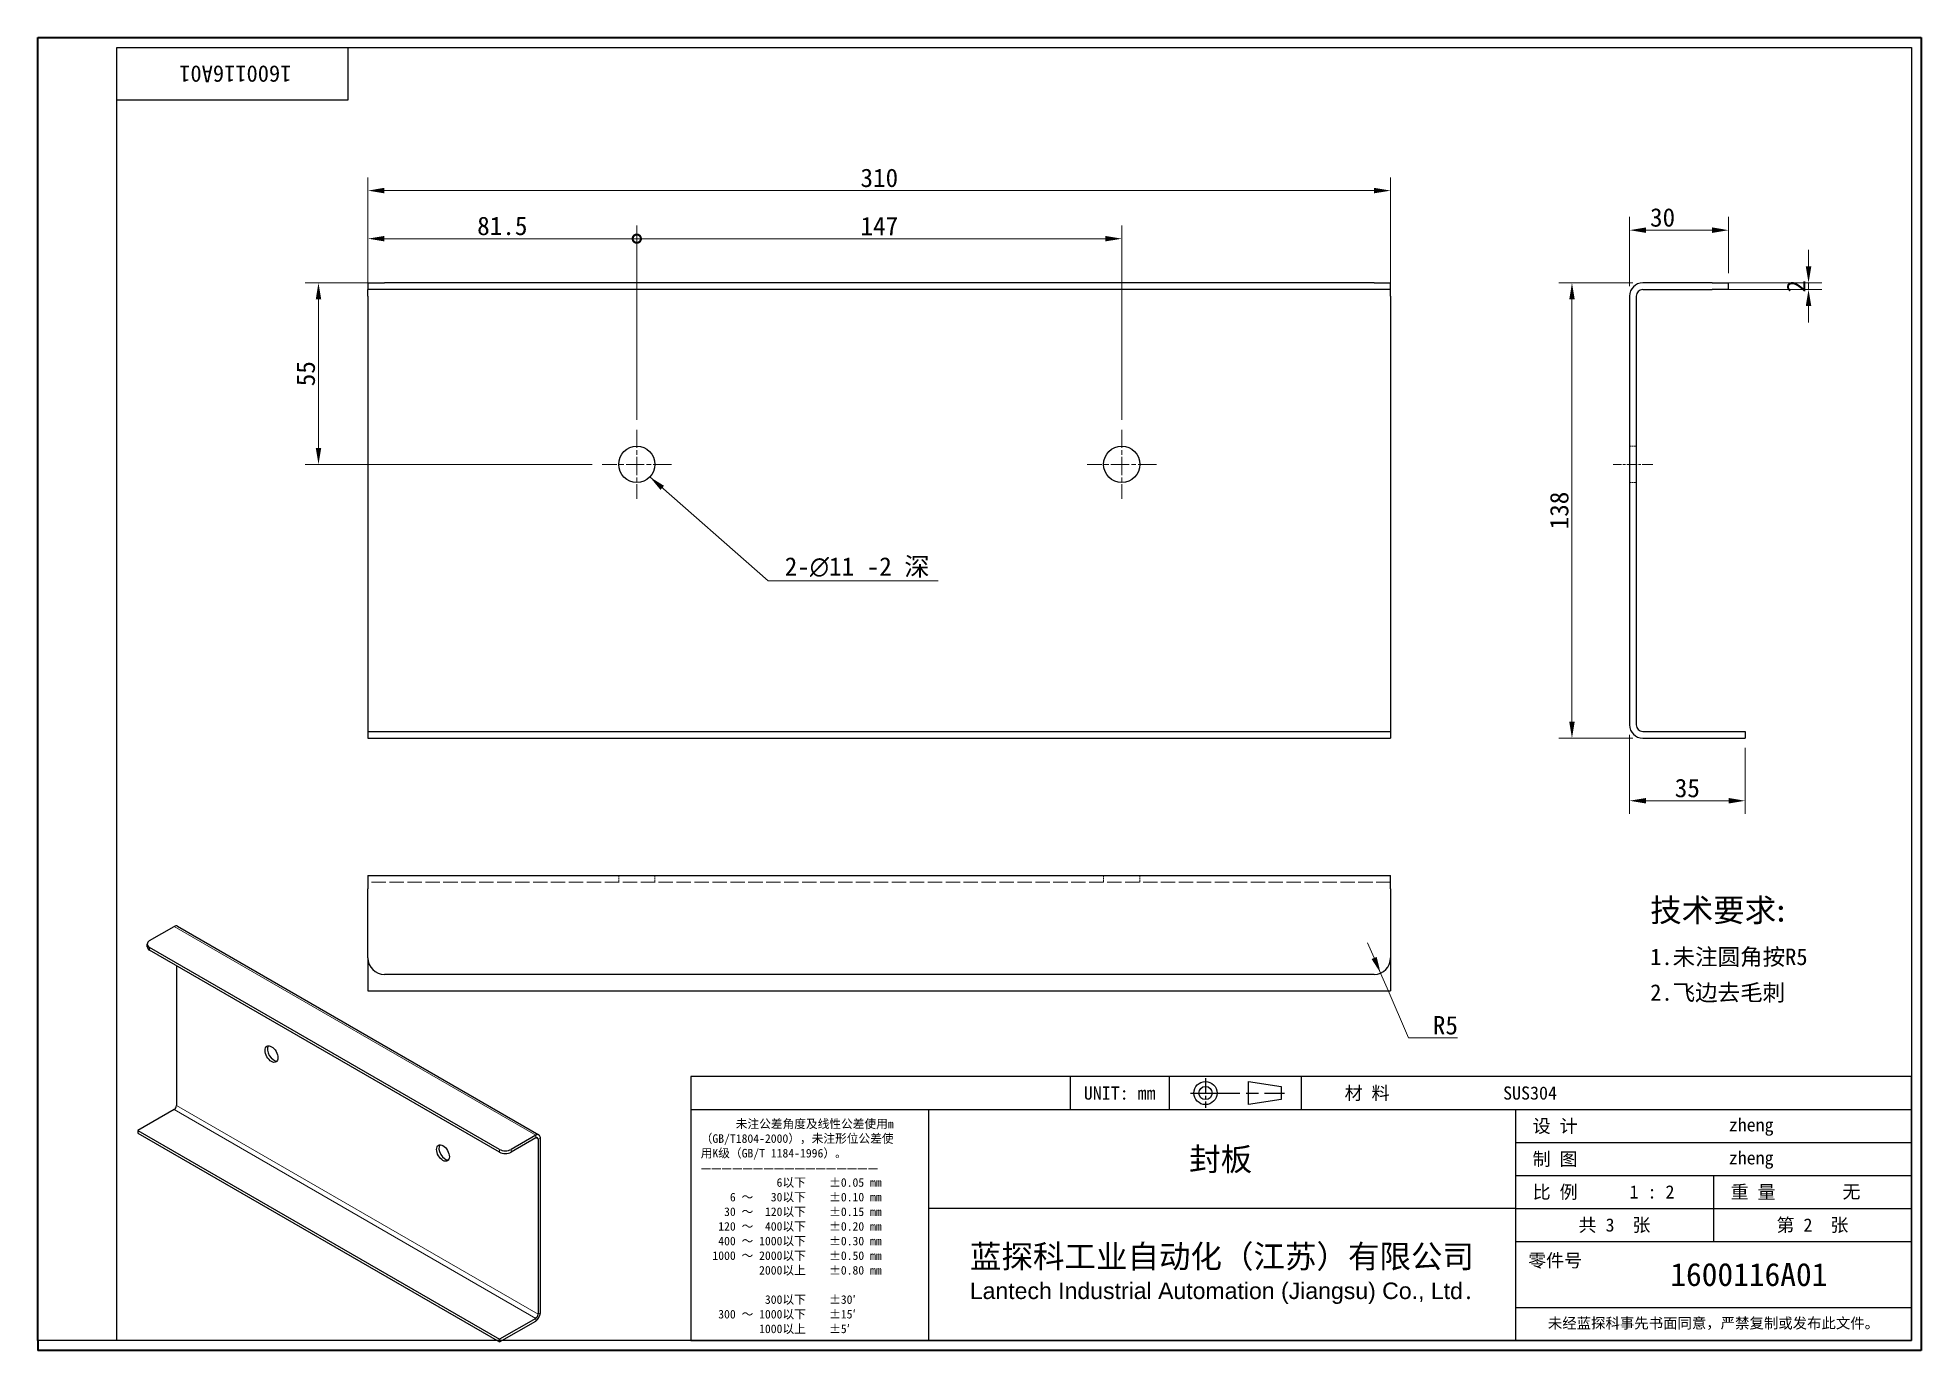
# Model space of a CAD drawing. Header units: millimetres. Extents: x 12 to 583, y 11 to 409.
import ezdxf
from ezdxf.enums import TextEntityAlignment as Align

# ---------------------------------------------------------------- set-up
doc = ezdxf.new("R2010")
doc.units = ezdxf.units.MM
doc.header["$LTSCALE"] = 2
doc.linetypes.add('CHAIN', pattern=[0.3543, 0.2362, -0.0295, 0.0591, -0.0295])
doc.linetypes.add('DASHED', pattern=[0.2067, 0.1654, -0.0413])
for name, color, linetype, lineweight in [('1', 7, 'Continuous', 18), ('可见 (ISO)', 7, 'Continuous', 25), ('可见窄的 (ISO)', 7, 'Continuous', 18), ('图框 (ISO)', 7, 'Continuous', 35), ('标题 (ISO)', 7, 'Continuous', 25)]:
    doc.layers.add(name, color=color, linetype=linetype, lineweight=lineweight)
for name, color, linetype, lineweight, true_color in [('中心标记 (ISO)', 1, 'CHAIN', 18, 0xff0000), ('中心线 (ISO)', 1, 'CHAIN', 18, 0xff0000), ('尺寸 (ISO)', 7, 'Continuous', 18, 0x008000), ('符号 (ISO)', 7, 'Continuous', 18, 0x008000), ('隐藏 (ISO)', 5, 'DASHED', 18, 0x0000ff)]:
    doc.layers.add(name, color=color, linetype=linetype, lineweight=lineweight, true_color=true_color)
doc.styles.add('文本样式164', font='SimSun.ttf')
doc.styles.add('文本样式165', font='SimSun.ttf')
doc.styles.add('文本样式74', font='SimSun.ttf')
doc.styles.add('最新国标', font='simfang.ttf')
doc.styles.add('注释文本 (ISO)', font='simfang.ttf')
doc.dimstyles.new('默认 (GB)', dxfattribs={"dimscale": 2, "dimtxt": 2.8, "dimasz": 2.5, "dimexe": 2, "dimexo": 1.5, "dimgap": 0.5, "dimtad": 1, "dimtoh": 1, "dimdsep": 46, "dimtxsty": '最新国标', "dimcen": 0.09, "dimdle": 10, "dimclrd": 256, "dimclre": 256, "dimclrt": 256, "dimaunit": 1, "dimadec": 3, "dimazin": 2, "dimtfac": 0.535714, "dimtdec": 3, "dimtmove": 0, "dimatfit": 3, "dimfxl": 0, "dimtolj": 1, "dimlwd": -1, "dimlwe": -1, "dimarcsym": 0})
doc.dimstyles.new('默认 (GB)$7', dxfattribs={"dimscale": 2, "dimtxt": 2.8, "dimasz": 2.5, "dimexe": 2, "dimexo": 1.5, "dimgap": 0.5, "dimtad": 1, "dimtoh": 1, "dimdsep": 46, "dimtxsty": '最新国标', "dimcen": 0.09, "dimdle": 10, "dimclrd": 256, "dimclre": 256, "dimclrt": 256, "dimaunit": 1, "dimadec": 3, "dimazin": 2, "dimtfac": 0.535714, "dimtdec": 3, "dimtmove": 0, "dimatfit": 3, "dimfxl": 0, "dimtolj": 1, "dimlwd": -1, "dimlwe": -1, "dimarcsym": 0})

# ---------------------------------------------------------------- blocks, each defined once
blk = doc.blocks.new('图框 最新国标')
at = {"layer": '图框 (ISO)'}
for p, q in [((6, 7), (6, 204.5)), ((6, 204.5), (291.5, 204.5)), ((291.5, 204.5), (291.5, 5.5)), ((6, 7), (6, 5.5)), ((6, 7), (6, 5.5)), ((291.5, 5.5), (6, 5.5))]:
    blk.add_line(p, q, dxfattribs=at)
at = {"layer": '图框 (ISO)', "color": 7, "linetype": 'Continuous', "lineweight": 25}
for p, q in [((18, 203), (290, 203)), ((18, 7), (18, 203)), ((18, 203), (290, 203)), ((53, 203), (53, 195)), ((290, 203), (290, 7)), ((290, 203), (290, 7)), ((53, 195), (18, 195)), ((290, 7), (6, 7)), ((290, 7), (18, 7))]:
    blk.add_line(p, q, dxfattribs=at)
at = {"layer": '图框 (ISO)', "style": '文本样式74'}
blk.add_attdef('零件代号_001', (44.46, 200.25), '', height=2.5, rotation=180, dxfattribs=at)
blk = doc.blocks.new('标题栏 最新国标')
at = {"layer": '标题 (ISO)'}
for p, q in [((381.98, -183.84), (196.98, -183.84)), ((196.98, -183.84), (196.98, -223.84)), ((254.48, -183.84), (254.48, -188.84)), ((269.48, -183.84), (269.48, -188.84)), ((281.48, -188.09), (281.48, -184.59)), ((281.48, -184.59), (286.48, -185.34)), ((286.48, -185.34), (286.48, -187.34)), ((289.48, -183.84), (289.48, -188.84)), ((381.98, -223.84), (381.98, -183.84)), ((383.48, -183.84), (383.48, -225.34)), ((286.48, -187.34), (281.48, -188.09)), ((196.98, -188.84), (381.98, -188.84)), ((232.98, -188.84), (232.98, -223.84)), ((321.98, -188.84), (321.98, -223.84)), ((321.98, -193.84), (381.98, -193.84)), ((321.98, -198.84), (381.98, -198.84)), ((351.98, -198.84), (351.98, -208.84)), ((321.98, -203.84), (232.98, -203.84)), ((321.98, -203.84), (381.98, -203.84)), ((321.98, -208.84), (381.98, -208.84)), ((321.98, -218.84), (381.98, -218.84)), ((196.98, -223.84), (381.98, -223.84)), ((383.48, -225.34), (196.98, -225.34))]:
    blk.add_line(p, q, dxfattribs=at)
at = {"layer": '标题 (ISO)', "linetype": 'CHAIN', "ltscale": 5.000333}
blk.add_line((274.98, -184.09), (274.98, -188.59), dxfattribs=at)
at = {"layer": '标题 (ISO)', "linetype": 'CHAIN', "ltscale": 15.834605}
blk.add_line((272.73, -186.34), (286.98, -186.34), dxfattribs=at)
at = {"layer": '标题 (ISO)'}
for radius in [1.75, 1]:
    blk.add_circle((274.98, -186.34), radius, dxfattribs=at)
at = {"layer": '1', "style": '文本样式164'}
for s, p in [('UNIT: mm', (261.98, -186.34)), ('材 料', (299.48, -186.34)), ('设 计', (327.98, -191.34)), ('制 图', (327.98, -196.34)), ('比 例', (327.98, -201.34)), ('重 量', (357.98, -201.34)), ('共 3  张', (336.98, -206.34)), ('第 2  张', (366.98, -206.34))]:
    blk.add_text(s, height=2, dxfattribs=at).set_placement(p, align=Align.MIDDLE_CENTER)
at = {"layer": '标题 (ISO)', "style": '注释文本 (ISO)'}
for s, insert, char_height, attachment_point, line_spacing_factor in [('\\fSimSun|b0|i0;{\\H1.3000;      未注公差角度及线性公差使用m\\P}\\fSimSun|b0|i0;{\\H1.3000;（GB/T1804-2000），未注形位公差使\\P}\\fSimSun|b0|i0;{\\H1.3000;用K级（GB/T 1184-1996）。\\P}\\fSimSun|b0|i0;{\\H1.3000;—————————————————\\P}\\fSimSun|b0|i0;{\\H1.3000;             6以下    ±0.05 mm\\P}\\fSimSun|b0|i0;{\\H1.3000;     6 ～   30以下    ±0.10 mm\\P}\\fSimSun|b0|i0;{\\H1.3000;    30 ～  120以下    ±0.15 mm\\P}\\fSimSun|b0|i0;{\\H1.3000;   120 ～  400以下    ±0.20 mm\\P}\\fSimSun|b0|i0;{\\H1.3000;   400 ～ 1000以下    ±0.30 mm\\P}\\fSimSun|b0|i0;{\\H1.3000;  1000 ～ 2000以下    ±0.50 mm\\P}\\fSimSun|b0|i0;{\\H1.3000;          2000以上    ±0.80 mm\\P}\\fSimSun|b0|i0;{\\H1.3000;\\P}\\fSimSun|b0|i0;{\\H1.3000;           300以下    ±30′\\P}\\fSimSun|b0|i0;{\\H1.3000;   300 ～ 1000以下    ±15′\\P}\\fSimSun|b0|i0;{\\H1.3000;          1000以上    ±5′}', (198.48, -206.63), 1.3, 4, 1.023913), ('{\\fMicrosoft YaHei|b0|i0|c134|p34;\\H1.75x;蓝探科工业自动化（江苏）有限公司\\P\\fArial|b0|i0|c0|p34;\\H0.71429x;Lantech Industrial Automation (Jiangsu) Co., Ltd\\fFangSong|b0|i0|c134|p49;.\\H1.15195x; }', (277.48, -213.84), 2, 5, 0.978695)]:
    blk.add_mtext(s, dxfattribs=dict(at, insert=insert, char_height=char_height, attachment_point=attachment_point, line_spacing_factor=line_spacing_factor))
at = {"layer": '标题 (ISO)', "attachment_point": 5, "style": '注释文本 (ISO)'}
for s, insert, char_height in [('\\fFangSong|b0|i0;零件号', (327.98, -211.84), 2), ('\\fSimSun|b0|i0;{\\H1.6000;未经蓝探科事先书面同意，严禁复制或发布此文件。}', (351.98, -221.34), 1.6)]:
    blk.add_mtext(s, dxfattribs=dict(at, insert=insert, char_height=char_height))
at = {"layer": '标题 (ISO)'}
for tag, p, height, style in [('材料_001', (320.09, -187.33), 2, '注释文本 (ISO)'), ('设计人_001', (354.29, -192.16), 2, '注释文本 (ISO)'), ('库存编号_001', (272.51, -198.11), 3.5, '文本样式165'), ('设计人_001', (354.29, -197.16), 2, '注释文本 (ISO)'), ('视图比例_001', (339.26, -202.33), 2, '注释文本 (ISO)'), ('质量\\P3;_001', (371.53, -202.3), 2, '注释文本 (ISO)'), ('零件代号_001', (345.44, -215.59), 3.5, '文本样式165')]:
    blk.add_attdef(tag, p, '', height=height, dxfattribs=dict(at, style=style))
blk = doc.blocks.new('*D5')
at = {"layer": 'Defpoints', "color": 0, "transparency": 16777216}
for p in [(97.12, 334.63), (117.12, 334.63), (183.12, 279.63)]:
    blk.add_point(p, dxfattribs=at)
at = {"layer": '尺寸 (ISO)', "color": 116, "true_color": 0x00803f, "transparency": 16777216}
for p, q in [((114.12, 334.63), (93.12, 334.63)), ((97.12, 284.63), (97.12, 329.63)), ((180.12, 279.63), (93.12, 279.63))]:
    blk.add_line(p, q, dxfattribs=at)
for points in [[(96.29, 329.63), (97.96, 329.63), (97.12, 334.63)], [(96.29, 284.63), (97.96, 284.63), (97.12, 279.63)]]:
    blk.add_solid(points, dxfattribs=at)
at = {"layer": '尺寸 (ISO)', "transparency": 16777216, "insert": (93.29, 307.11), "char_height": 5.6, "attachment_point": 5, "rotation": 90, "style": '最新国标'}
blk.add_mtext('\\A1;55', dxfattribs=at)
blk = doc.blocks.new('_DotSmall')
at = {"color": 0, "linetype": 'ByBlock', "const_width": 0.5}
blk.add_lwpolyline([(-0.0625, 0, 1), (0.0625, 0, 1)], format="xyb", close=True, dxfattribs=at)
blk = doc.blocks.new('*D6')
at = {"layer": 'Defpoints', "color": 0, "transparency": 16777216}
for p in [(193.62, 348.05), (112.12, 330.63), (193.62, 290.13)]:
    blk.add_point(p, dxfattribs=at)
at = {"layer": '尺寸 (ISO)', "color": 116, "true_color": 0x00803f, "transparency": 16777216}
for p, q in [((112.12, 333.63), (112.12, 352.05)), ((193.62, 293.13), (193.62, 352.05)), ((117.12, 348.05), (193.62, 348.05))]:
    blk.add_line(p, q, dxfattribs=at)
blk.add_solid([(117.12, 348.89), (117.12, 347.22), (112.12, 348.05)], dxfattribs=at)
at = {"layer": '尺寸 (ISO)', "color": 116, "true_color": 0x00803f, "transparency": 16777216, "xscale": 5, "yscale": 5, "zscale": 5}
blk.add_blockref('_DotSmall', (193.62, 348.05), dxfattribs=at)
at = {"layer": '尺寸 (ISO)', "transparency": 16777216, "insert": (152.85, 351.9), "char_height": 5.6, "attachment_point": 5, "style": '最新国标'}
blk.add_mtext('\\A1;81.5', dxfattribs=at)
blk = doc.blocks.new('*D8')
at = {"layer": 'Defpoints', "color": 0, "transparency": 16777216}
for p in [(340.62, 348.05), (193.62, 290.13), (340.62, 290.13)]:
    blk.add_point(p, dxfattribs=at)
at = {"layer": '尺寸 (ISO)', "color": 116, "true_color": 0x00803f, "transparency": 16777216}
for p, q in [((193.62, 293.13), (193.62, 352.05)), ((340.62, 293.13), (340.62, 352.05)), ((193.62, 348.05), (335.62, 348.05))]:
    blk.add_line(p, q, dxfattribs=at)
blk.add_solid([(335.62, 348.89), (335.62, 347.22), (340.62, 348.05)], dxfattribs=at)
at = {"layer": '尺寸 (ISO)', "color": 116, "true_color": 0x00803f, "transparency": 16777216, "xscale": 5, "yscale": 5, "zscale": 5, "rotation": 180}
blk.add_blockref('_DotSmall', (193.62, 348.05), dxfattribs=at)
at = {"layer": '尺寸 (ISO)', "transparency": 16777216, "insert": (267.14, 351.88), "char_height": 5.6, "attachment_point": 5, "style": '最新国标'}
blk.add_mtext('\\A1;147', dxfattribs=at)
blk = doc.blocks.new('*D9')
at = {"layer": 'Defpoints', "color": 0, "transparency": 16777216}
for p in [(524.56, 350.63), (524.56, 334.63), (494.56, 330.63)]:
    blk.add_point(p, dxfattribs=at)
at = {"layer": '尺寸 (ISO)', "color": 116, "true_color": 0x00803f, "transparency": 16777216}
for p, q in [((494.56, 333.63), (494.56, 354.63)), ((524.56, 337.63), (524.56, 354.63)), ((499.56, 350.63), (519.56, 350.63))]:
    blk.add_line(p, q, dxfattribs=at)
for points in [[(499.56, 351.47), (499.56, 349.8), (494.56, 350.63)], [(519.56, 351.47), (519.56, 349.8), (524.56, 350.63)]]:
    blk.add_solid(points, dxfattribs=at)
at = {"layer": '尺寸 (ISO)', "transparency": 16777216, "insert": (504.56, 354.46), "char_height": 5.6, "attachment_point": 5, "style": '最新国标'}
blk.add_mtext('\\A1;30', dxfattribs=at)
blk = doc.blocks.new('*D10')
at = {"layer": 'Defpoints', "color": 0, "transparency": 16777216}
for p in [(498.56, 334.63), (477.1, 196.63), (498.56, 196.63)]:
    blk.add_point(p, dxfattribs=at)
at = {"layer": '尺寸 (ISO)', "color": 116, "true_color": 0x00803f, "transparency": 16777216}
for p, q in [((495.56, 334.63), (473.1, 334.63)), ((477.1, 329.63), (477.1, 201.63)), ((495.56, 196.63), (473.1, 196.63))]:
    blk.add_line(p, q, dxfattribs=at)
for points in [[(476.27, 329.63), (477.94, 329.63), (477.1, 334.63)], [(476.27, 201.63), (477.94, 201.63), (477.1, 196.63)]]:
    blk.add_solid(points, dxfattribs=at)
at = {"layer": '尺寸 (ISO)', "transparency": 16777216, "insert": (473.27, 265.63), "char_height": 5.6, "attachment_point": 5, "rotation": 90, "style": '最新国标'}
blk.add_mtext('\\A1;138', dxfattribs=at)
blk = doc.blocks.new('*D11')
at = {"layer": 'Defpoints', "color": 0, "transparency": 16777216}
for p in [(494.56, 200.63), (529.56, 196.63), (529.56, 177.63)]:
    blk.add_point(p, dxfattribs=at)
at = {"layer": '尺寸 (ISO)', "color": 116, "true_color": 0x00803f, "transparency": 16777216}
for p, q in [((494.56, 197.63), (494.56, 173.63)), ((529.56, 193.63), (529.56, 173.63)), ((499.56, 177.63), (524.56, 177.63))]:
    blk.add_line(p, q, dxfattribs=at)
for points in [[(499.56, 178.47), (499.56, 176.8), (494.56, 177.63)], [(524.56, 178.47), (524.56, 176.8), (529.56, 177.63)]]:
    blk.add_solid(points, dxfattribs=at)
at = {"layer": '尺寸 (ISO)', "transparency": 16777216, "insert": (512.06, 181.46), "char_height": 5.6, "attachment_point": 5, "style": '最新国标'}
blk.add_mtext('\\A1;35', dxfattribs=at)
blk = doc.blocks.new('*D12')
at = {"layer": 'Defpoints', "color": 0, "transparency": 16777216}
for p in [(422.12, 362.63), (112.12, 330.63), (422.12, 330.63)]:
    blk.add_point(p, dxfattribs=at)
at = {"layer": '尺寸 (ISO)', "color": 116, "true_color": 0x00803f, "transparency": 16777216}
for p, q in [((112.12, 333.63), (112.12, 366.63)), ((422.12, 333.63), (422.12, 366.63)), ((117.12, 362.63), (417.12, 362.63))]:
    blk.add_line(p, q, dxfattribs=at)
for points in [[(117.12, 363.47), (117.12, 361.8), (112.12, 362.63)], [(417.12, 363.47), (417.12, 361.8), (422.12, 362.63)]]:
    blk.add_solid(points, dxfattribs=at)
at = {"layer": '尺寸 (ISO)', "transparency": 16777216, "insert": (267.12, 366.46), "char_height": 5.6, "attachment_point": 5, "style": '最新国标'}
blk.add_mtext('\\A1;310', dxfattribs=at)
blk = doc.blocks.new('*D13')
at = {"layer": 'Defpoints', "color": 0, "transparency": 16777216}
for p in [(519.56, 334.63), (519.56, 332.63), (548.81, 332.63)]:
    blk.add_point(p, dxfattribs=at)
at = {"layer": '尺寸 (ISO)', "color": 116, "true_color": 0x00803f, "transparency": 16777216}
for p, q in [((548.81, 339.63), (548.81, 344.63)), ((522.56, 334.63), (552.81, 334.63)), ((522.56, 332.63), (552.81, 332.63)), ((548.81, 334.63), (548.81, 332.63)), ((548.81, 327.63), (548.81, 322.63))]:
    blk.add_line(p, q, dxfattribs=at)
for points in [[(547.98, 339.63), (549.65, 339.63), (548.81, 334.63)], [(547.98, 327.63), (549.65, 327.63), (548.81, 332.63)]]:
    blk.add_solid(points, dxfattribs=at)
at = {"layer": '尺寸 (ISO)', "transparency": 16777216, "insert": (545.01, 333.63), "char_height": 5.6, "attachment_point": 5, "rotation": 90, "style": '最新国标'}
blk.add_mtext('\\A1;2', dxfattribs=at)
blk = doc.blocks.new('*D14')
at = {"layer": 'Defpoints', "color": 0, "transparency": 16777216}
for p in [(417.12, 129.96), (419.1, 125.36)]:
    blk.add_point(p, dxfattribs=at)
at = {"layer": '尺寸 (ISO)', "color": 116, "true_color": 0x00803f, "transparency": 16777216}
for p, q in [((417.12, 129.96), (415.15, 134.55)), ((417.12, 129.96), (419.1, 125.36)), ((419.1, 125.36), (421.07, 120.77)), ((427.53, 105.7), (421.07, 120.77)), ((442.44, 105.7), (427.53, 105.7))]:
    blk.add_line(p, q, dxfattribs=at)
blk.add_solid([(417.89, 130.29), (416.36, 129.63), (419.1, 125.36)], dxfattribs=at)
at = {"layer": '尺寸 (ISO)', "transparency": 16777216, "insert": (438.73, 109.53), "char_height": 5.6, "attachment_point": 5, "style": '最新国标'}
blk.add_mtext('\\A1;R5', dxfattribs=at)

msp = doc.modelspace()

# ---------------------------------------------------------------- linework, layer by layer
at = {"layer": '中心标记 (ISO)', "ltscale": 11.667578}
for p, q in [((193.623, 290.133), (193.623, 269.133)), ((340.623, 290.133), (340.623, 269.133)), ((204.123, 279.633), (183.123, 279.633)), ((351.123, 279.633), (330.123, 279.633))]:
    msp.add_line(p, q, dxfattribs=at)
at = {"layer": '中心线 (ISO)', "ltscale": 6.667144}
msp.add_line((501.562, 279.633), (489.562, 279.633), dxfattribs=at)
at = {"layer": '可见 (ISO)'}
for p, q in [((112.123, 334.633), (117.123, 334.633)), ((112.123, 334.633), (112.123, 332.633)), ((117.123, 332.633), (112.123, 332.633)), ((112.123, 330.633), (112.123, 332.633)), ((417.123, 334.633), (117.123, 334.633)), ((417.123, 332.633), (117.123, 332.633)), ((417.123, 334.633), (422.123, 334.633)), ((422.123, 332.633), (417.123, 332.633)), ((422.123, 332.633), (422.123, 334.633)), ((422.123, 330.633), (422.123, 332.633)), ((519.562, 334.633), (498.562, 334.633)), ((498.562, 332.633), (519.562, 332.633)), ((519.562, 334.633), (524.562, 334.633)), ((524.562, 332.633), (519.562, 332.633)), ((524.562, 332.633), (524.562, 334.633)), ((112.123, 330.633), (112.123, 200.633)), ((422.123, 330.633), (422.123, 200.633)), ((494.562, 330.633), (494.562, 200.633)), ((496.562, 330.633), (496.562, 200.633)), ((112.123, 200.633), (112.123, 198.633)), ((422.123, 200.633), (422.123, 198.633)), ((112.123, 198.633), (112.123, 196.633)), ((112.123, 198.633), (422.123, 198.633)), ((112.123, 196.633), (422.123, 196.633)), ((422.123, 198.633), (422.123, 196.633)), ((498.562, 198.633), (529.562, 198.633)), ((498.562, 196.633), (529.562, 196.633)), ((529.562, 198.633), (529.562, 196.633)), ((112.123, 154.958), (422.123, 154.958)), ((112.123, 154.958), (112.123, 150.958)), ((422.123, 150.958), (422.123, 154.958)), ((112.123, 129.958), (112.123, 150.958)), ((422.123, 150.958), (422.123, 129.958)), ((45.939, 135.212), (53.364, 139.499)), ((54.364, 139.598), (163.965, 76.319)), ((45.207, 133.375), (45.207, 134.192)), ((152.005, 71.934), (45.939, 133.171)), ((152.005, 71.117), (45.939, 132.355)), ((54.071, 127.66), (54.071, 85.202)), ((112.123, 129.958), (112.123, 119.958)), ((422.123, 129.958), (422.123, 119.958)), ((112.123, 119.958), (422.123, 119.958)), ((417.123, 124.958), (117.123, 124.958)), ((53.364, 83.977), (42.403, 77.649)), ((42.403, 77.649), (42.403, 76.833)), ((42.403, 77.649), (152.005, 14.371)), ((42.403, 76.833), (152.005, 13.554)), ((162.965, 76.22), (155.54, 71.934)), ((162.965, 75.404), (155.54, 71.117)), ((163.672, 74.996), (163.672, 21.923)), ((164.379, 22.332), (164.379, 75.404)), ((162.965, 20.699), (152.005, 14.371)), ((152.005, 13.554), (162.965, 19.882)), ((152.005, 14.371), (152.005, 13.554))]:
    msp.add_line(p, q, dxfattribs=at)
for centre in [(193.623, 279.633), (340.623, 279.633)]:
    msp.add_circle(centre, 5.5, dxfattribs=at)
for centre, radius, start, end in [((498.562, 330.633), 4, 90, 180), ((498.562, 330.633), 2, 90, 180), ((498.562, 200.633), 4, 180, 270), ((498.562, 200.633), 2, 180, 270), ((117.123, 129.958), 5, 180, 270), ((417.123, 129.958), 5, 270, 0)]:
    msp.add_arc(centre, radius, start, end, dxfattribs=at)
for centre, major_axis, start_param, end_param in [((53.364, 137.866), (1, 1.732), 0, 0.7853982), ((47.707, 134.192), (-2.5, 0), 5.4977871, 7.0685835), ((47.707, 133.375), (-2.5, 0), 0, 0.7853982), ((83.592, 101.226), (-1.375, 2.382), 0.2600509, 2.8815418), ((53.364, 84.794), (-0.5, -0.866), 0.7853982, 2.3561945), ((162.965, 74.587), (1, 1.732), 5.4977871, 7.0685835), ((162.965, 74.587), (0.5, 0.866), 5.4977871, 7.0685835), ((135.565, 71.219), (-1.375, 2.382), 0.2600509, 2.8815418), ((153.773, 72.954), (-2.5, 0), 0.7853982, 2.3561945), ((153.773, 72.138), (2.5, 0), 3.9269908, 5.4977871), ((162.965, 21.515), (1, 1.732), 3.9269908, 5.4977871), ((162.965, 21.515), (-0.5, -0.866), 0.7853982, 2.3561945)]:
    msp.add_ellipse(centre, major_axis=major_axis, ratio=0.5773503, start_param=start_param, end_param=end_param, dxfattribs=at)
for centre in [(82.885, 100.817), (134.858, 70.811)]:
    msp.add_ellipse(centre, major_axis=(-1.375, 2.382), ratio=0.5773503, dxfattribs=at)
at = {"layer": '可见窄的 (ISO)'}
for p, q in [((162.965, 76.22), (53.364, 139.499)), ((45.939, 132.355), (45.939, 133.171)), ((162.965, 20.699), (53.364, 83.977)), ((163.672, 21.923), (54.071, 85.202)), ((162.965, 75.404), (162.965, 76.22)), ((163.672, 74.996), (162.965, 75.404)), ((164.379, 75.404), (163.672, 74.996)), ((152.005, 71.934), (152.005, 71.117)), ((155.54, 71.117), (155.54, 71.934)), ((162.965, 19.882), (162.965, 20.699)), ((164.379, 22.332), (163.672, 21.923))]:
    msp.add_line(p, q, dxfattribs=at)
at = {"layer": '隐藏 (ISO)', "ltscale": 1.904597}
for p, q in [((496.562, 285.133), (494.562, 285.133)), ((496.562, 274.133), (494.562, 274.133)), ((188.123, 152.958), (188.123, 154.958)), ((199.123, 152.958), (199.123, 154.958)), ((335.123, 152.958), (335.123, 154.958)), ((346.123, 152.958), (346.123, 154.958))]:
    msp.add_line(p, q, dxfattribs=at)
at = {"layer": '隐藏 (ISO)', "ltscale": 13.155773}
msp.add_line((422.123, 152.958), (112.123, 152.958), dxfattribs=at)

# ---------------------------------------------------------------- block references
at = {"xscale": 2, "yscale": 2, "zscale": 2}
msp.add_blockref('图框 最新国标', (0, 0), dxfattribs=at).add_auto_attribs({'零件代号_001': '1600116A01'})
ref = msp.add_blockref('标题栏 最新国标', (-183.965, 461.689), dxfattribs=dict(xscale=2, yscale=2, zscale=2))
ref.add_attrib('零件代号_001', '1600116A01', (506.913, 30.5), dxfattribs={"layer": '标题 (ISO)', "height": 7, "style": '文本样式165'})
ref.add_attrib('库存编号_001', '封板', (361.047, 65.461), dxfattribs={"layer": '标题 (ISO)', "height": 7, "style": '文本样式165'})
ref.add_attrib('质量\\P3;_001', '无', (559.086, 57.08), dxfattribs={"layer": '标题 (ISO)', "height": 4, "style": '注释文本 (ISO)'})
ref.add_attrib('视图比例_001', '1 : 2', (494.56, 57.034), dxfattribs={"layer": '标题 (ISO)', "height": 4, "style": '注释文本 (ISO)'})
ref.add_attrib('设计人_001', 'zheng', (524.606, 77.366), dxfattribs={"layer": '标题 (ISO)', "height": 4, "style": '注释文本 (ISO)'})
ref.add_attrib('设计人_001', 'zheng', (524.606, 67.366), dxfattribs={"layer": '标题 (ISO)', "height": 4, "style": '注释文本 (ISO)'})
ref.add_attrib('材料_001', 'SUS304', (456.223, 87.023), dxfattribs={"layer": '标题 (ISO)', "height": 4, "style": '注释文本 (ISO)'})

# ---------------------------------------------------------------- texts
at = {"layer": '符号 (ISO)'}
for s, insert, char_height, width, attachment_point, line_spacing_factor, style in [('2-\\fAIGDT|b0|i0;{\\H5.6000;n}\\fFangSong|b0|i0;{\\H5.6000;11 -2 深}', (238.448, 245.289), 5.6, 48.67574, 7, 0.49, '最新国标'), ('{\\H1.75x;技术要求\\fCalibri|b0|i0|c0|p34;:\\fFangSong|b0|i0|c134|p49;\\P\\H0.71429x;1.未注圆角按R5\\P2.飞边去毛刺\\P}', (500.811, 132.198), 4, 52.39766, 4, 1.298045, '注释文本 (ISO)')]:
    msp.add_mtext(s, dxfattribs=dict(at, insert=insert, char_height=char_height, width=width, attachment_point=attachment_point, line_spacing_factor=line_spacing_factor, style=style))

# ---------------------------------------------------------------- dimensions: what is measured, and where the dimension line sits
at = {"layer": '尺寸 (ISO)', "color": 116, "true_color": 0x00803f}
for base, p1, p2, angle, override, picture, middle in [((422.123, 362.633), (112.123, 330.633), (422.123, 330.633), 180, {"dimgap": 0.5, "dimtoh": 0, "dimdec": 2, "dimtol": 0, "dimlim": 0, "dimtp": 0, "dimtm": 0, "dimtdec": 3, "dimtofl": 0, "dimatfit": 1}, '*D12', (267.123, 362.633)), ((193.623, 348.052), (112.123, 330.633), (193.623, 290.133), 180, {"dimgap": 0.5, "dimtoh": 0, "dimdec": 2, "dimblk2": 'DotSmall', "dimsah": 1, "dimdle": 0, "dimtol": 0, "dimlim": 0, "dimtp": 0, "dimtm": 0, "dimtdec": 3, "dimtofl": 0, "dimatfit": 1}, '*D6', (152.853, 348.052)), ((340.623, 348.052), (193.623, 290.133), (340.623, 290.133), 180, {"dimgap": 0.5, "dimtoh": 0, "dimdec": 2, "dimblk1": 'DotSmall', "dimsah": 1, "dimdle": 0, "dimtol": 0, "dimlim": 0, "dimtp": 0, "dimtm": 0, "dimtdec": 3, "dimtofl": 0, "dimatfit": 1}, '*D8', (267.143, 348.052)), ((524.562, 350.633), (494.562, 330.633), (524.562, 334.633), 180, {"dimgap": 0.5, "dimtoh": 0, "dimdec": 2, "dimtol": 0, "dimlim": 0, "dimtp": 0, "dimtm": 0, "dimtdec": 3, "dimtofl": 0, "dimatfit": 1}, '*D9', (504.562, 350.633)), ((548.813, 332.633), (519.562, 334.633), (519.562, 332.633), 90, {"dimgap": 0.5, "dimtoh": 0, "dimdec": 2, "dimtol": 0, "dimlim": 0, "dimtp": 0, "dimtm": 0, "dimtdec": 3, "dimtofl": 1, "dimatfit": 1}, '*D13', (548.813, 333.633)), ((97.123, 334.633), (183.123, 279.633), (117.123, 334.633), 90, {"dimgap": 0.5, "dimtoh": 0, "dimdec": 2, "dimtol": 0, "dimlim": 0, "dimtp": 0, "dimtm": 0, "dimtdec": 3, "dimtofl": 0, "dimatfit": 1}, '*D5', (97.123, 307.113)), ((477.104, 196.633), (498.562, 334.633), (498.562, 196.633), 90, {"dimgap": 0.5, "dimtoh": 0, "dimdec": 2, "dimtol": 0, "dimlim": 0, "dimtp": 0, "dimtm": 0, "dimtdec": 3, "dimtofl": 0, "dimatfit": 1}, '*D10', (477.104, 265.633)), ((529.562, 177.633), (494.562, 200.633), (529.562, 196.633), 180, {"dimgap": 0.5, "dimtoh": 0, "dimdec": 2, "dimtol": 0, "dimlim": 0, "dimtp": 0, "dimtm": 0, "dimtdec": 3, "dimtofl": 0, "dimatfit": 1}, '*D11', (512.062, 177.633))]:
    dim = msp.add_linear_dim(base=base, p1=p1, p2=p2, angle=angle, dimstyle='默认 (GB)', override=override, dxfattribs=at)
    dim.commit()
    dim.dimension.update_dxf_attribs({"geometry": picture, "text_midpoint": middle, "dimtype": 160})
dim = msp.add_radius_dim(center=(417.123, 129.958), mpoint=(419.095, 125.363), dimstyle='默认 (GB)', override={"dimgap": 0.5, "dimtih": 1, "dimdec": 2, "dimlfac": 1, "dimcen": 0, "dimtol": 0, "dimlim": 0, "dimtp": 0, "dimtm": 0, "dimtdec": 3}, dxfattribs=at)
dim.commit()
dim.dimension.update_dxf_attribs({"geometry": '*D14', "text_midpoint": (438.726, 105.701), "dimtype": 164})

# ---------------------------------------------------------------- leaders
at = {"layer": '符号 (ISO)', "annotation_type": 0, "has_hookline": 1, "hookline_direction": 0, "text_width": 46.514}
msp.add_leader([(197.571, 275.804), (233.448, 244.355), (238.448, 244.355)], dimstyle='默认 (GB)$7', override={"dimgap": 0, "dimtad": 1}, dxfattribs=at)

doc.saveas('drawing.dxf')
